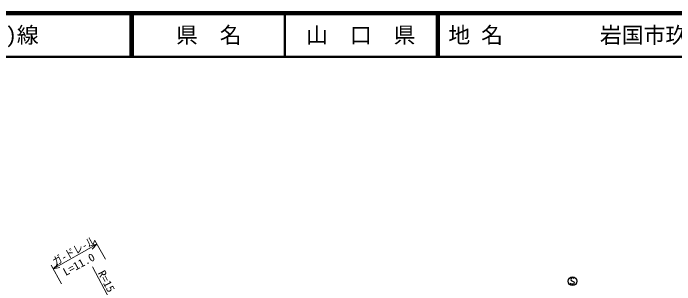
# Model space of a CAD drawing. Units: millimetres, scale not verified. Extents: x 40000 to 680000, y 20000 to 380000.
# Drawn here: x 270914 to 422152, y 317832 to 380000 of the extents above; entities that cross this region are included whole.
import ezdxf
from ezdxf.enums import TextEntityAlignment as Align

# ---------------------------------------------------------------- set-up
doc = ezdxf.new("R2010")
doc.units = ezdxf.units.MM
doc.header["$LTSCALE"] = 1000
for name, color, linetype, lineweight in [('M-STR-HTXT', 7, 'Continuous', 13), ('M-TTL', 2, 'Continuous', 140), ('M-TTL-BAND', 7, 'Continuous', 25), ('M-TTL-LINE', 7, 'Continuous', 50)]:
    doc.layers.add(name, color=color, linetype=linetype, lineweight=lineweight)
doc.layers.add('M-TTL-TXT', color=7, linetype='Continuous')
doc.styles.add('ＭＳ ゴシック', font='')
doc.styles.get('ＭＳ ゴシック').set_extended_font_data('MS Gothic')

msp = doc.modelspace()

# ---------------------------------------------------------------- linework, layer by layer
at = {"layer": 'M-STR-HTXT'}
for p, q in [((280067, 321451), (290057, 327100)), ((288545, 326727), (290057, 327100)), ((290057, 327100), (288958, 325996)), ((289565, 327970), (291977, 323705)), ((281986, 318056), (279574, 322321)), ((280067, 321451), (281166, 322555)), ((281579, 321823), (280067, 321451)), ((302720, 296334), (289065, 321904))]:
    msp.add_line(p, q, dxfattribs=at)
at = {"layer": 'M-TTL'}
msp.add_line((680000, 380000), (40000, 380000), dxfattribs=at)
at = {"layer": 'M-TTL-BAND'}
for p, q in [((398465, 319279), (398425, 319039)), ((398705, 319399), (398465, 319279)), ((398865, 319399), (398705, 319399)), ((399025, 319359), (398865, 319399)), ((399105, 319279), (399025, 319359)), ((398385, 318079), (398305, 318199)), ((398625, 317959), (398385, 318079)), ((398425, 319039), (398505, 318839)), ((398505, 318839), (399065, 318519)), ((398905, 317959), (398625, 317959)), ((399105, 318079), (398905, 317959)), ((399065, 318519), (399145, 318319)), ((399145, 318319), (399105, 318079))]:
    msp.add_line(p, q, dxfattribs=at)
msp.add_circle((398785, 318639), 1000, dxfattribs=at)
at = {"layer": 'M-TTL-LINE'}
for p, q in [((297750, 380000), (297750, 370000)), ((298250, 380000), (298250, 370000)), ((333000, 380000), (333000, 370000)), ((367750, 380000), (367750, 370000)), ((368250, 380000), (368250, 370000)), ((40000, 370000), (680000, 370000))]:
    msp.add_line(p, q, dxfattribs=at)

# ---------------------------------------------------------------- texts
at = {"layer": 'M-STR-HTXT', "style": 'ＭＳ ゴシック'}
for s, rotation, width, p in [('ガ-ドレ-ル', 29.3, 0.85, (280795, 321622)), ('L=11.0', 28.7, 1.05, (283171, 319331)), ('R=15', 297.7, 1.05, (289709, 320271))]:
    msp.add_text(s, height=1833, rotation=rotation, dxfattribs=dict(at, width=width)).set_placement(p, align=Align.BOTTOM_LEFT)
at = {"layer": 'M-TTL-TXT', "style": 'ＭＳ ゴシック'}
for s, p in [('一般県道上久原藤生(停)線', (216734, 375000)), ('地 名', (370380, 375000)), ('岩国市玖珂町上谷', (405024, 375000))]:
    msp.add_text(s, height=3666, dxfattribs=at).set_placement(p, align=Align.MIDDLE_LEFT)
for s, p in [('県\u3000名', (315625, 375000)), ('山\u3000口\u3000県', (350375, 375000))]:
    msp.add_text(s, height=3666, dxfattribs=at).set_placement(p, align=Align.MIDDLE_CENTER)

doc.saveas('drawing.dxf')
